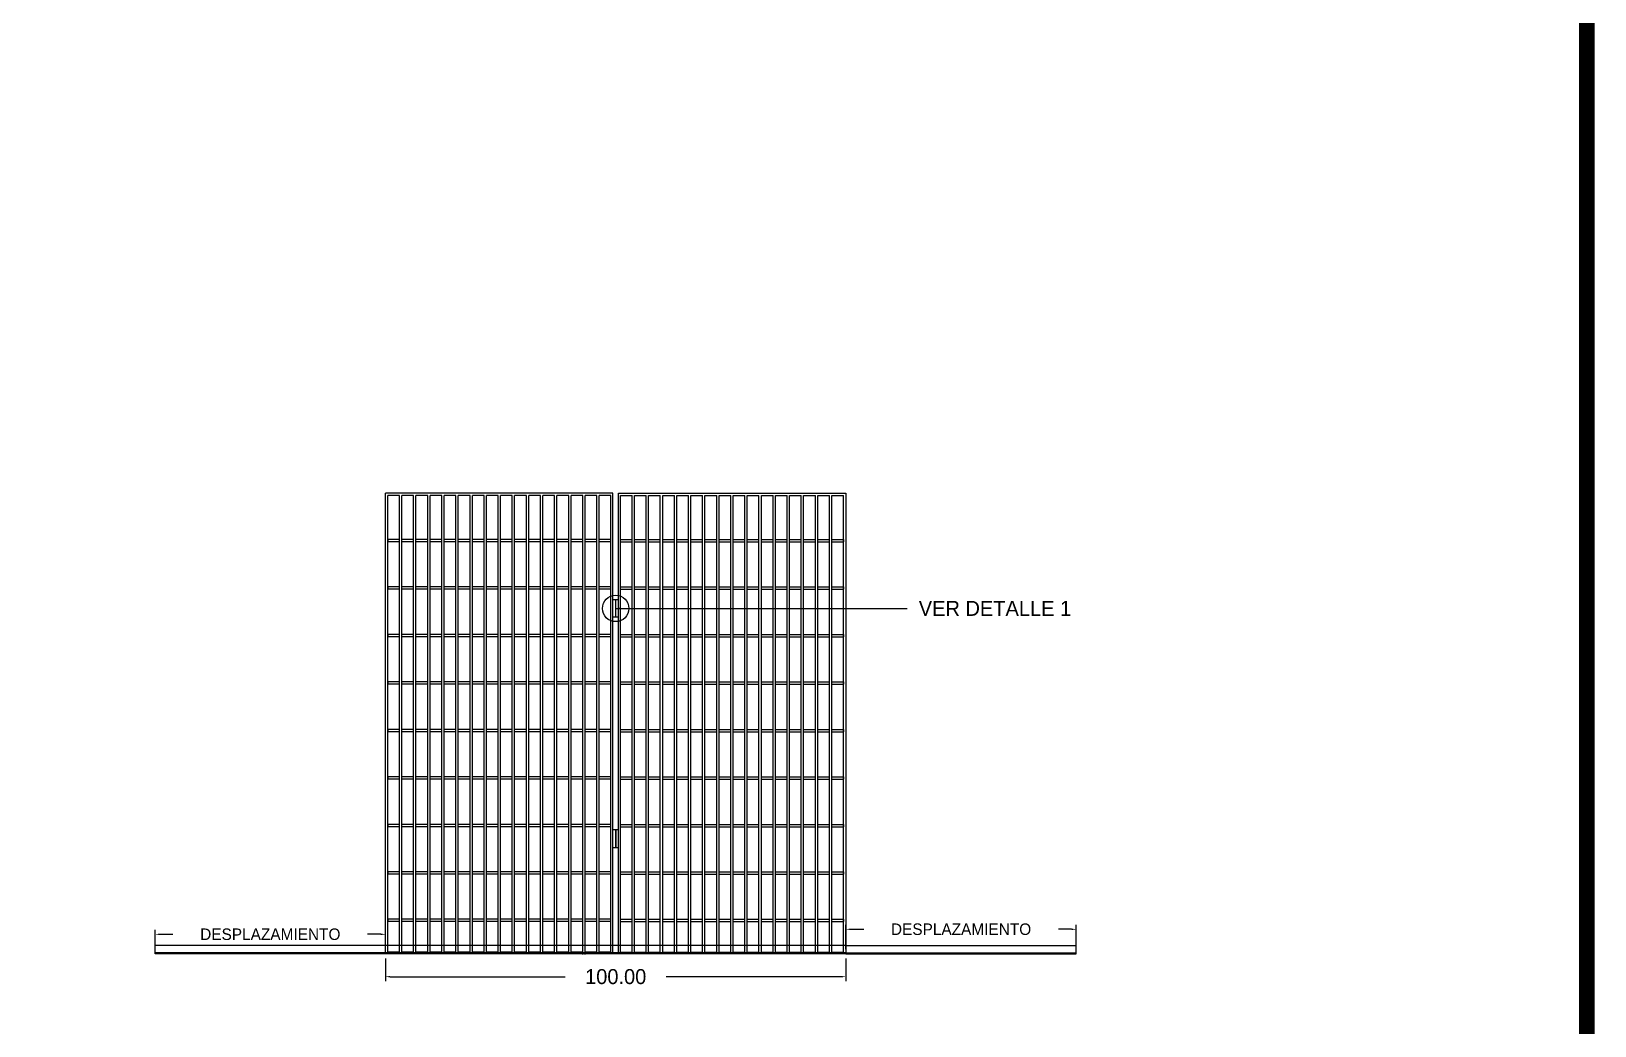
# Model space of a CAD drawing. Header units: centimetres. Extents: x 97 to 420531, y -2964 to 2316.
# Drawn here: x 2044 to 2723, y 915 to 1347 of the extents above; entities that cross this region are included whole.
import ezdxf

# ---------------------------------------------------------------- set-up
doc = ezdxf.new("R2010")
doc.units = ezdxf.units.CM
doc.header["$LTSCALE"] = 10
doc.header["$MEASUREMENT"] = 0
doc.layers.get('0').update_dxf_attribs({"linetype": 'CONTINUOUS'})
doc.layers.get('DEFPOINTS').update_dxf_attribs({"color": 2, "linetype": 'CONTINUOUS'})
for name, color, linetype in [('acero', 7, 'CONTINUOUS'), ('Dimensiones', 7, 'CONTINUOUS'), ('MARCO', 7, 'CONTINUOUS'), ('TEXTOS', 7, 'CONTINUOUS')]:
    doc.layers.add(name, color=color, linetype=linetype)
doc.styles.get("Standard").update_dxf_attribs({"font": ''})
doc.styles.get('Standard').set_extended_font_data('Zurich Ex BT')
doc.dimstyles.get("Standard").update_dxf_attribs({"dimtxt": 6.5, "dimasz": 2, "dimexe": 2, "dimexo": 2, "dimgap": 5, "dimtad": 0, "dimtih": 1, "dimtoh": 1, "dimzin": 0, "dimdsep": 46, "dimtxsty": 'Standard', "dimcen": 0.09, "dimclrt": 256, "dimadec": 0, "dimazin": 0, "dimtfac": 1, "dimtofl": 0, "dimtmove": 0, "dimatfit": 3, "dimfxl": 0, "dimtolj": 1, "dimtzin": 0, "dimarcsym": 0})

# ---------------------------------------------------------------- blocks, each defined once
blk = doc.blocks.new('*D51')
at = {"layer": 'DEFPOINTS', "color": 0}
for p in [(2097.62, 955.01), (2097.62, 946.53), (2197.62, 946.53)]:
    blk.add_point(p, dxfattribs=at)
at = {"layer": 'Dimensiones', "color": 0, "lineweight": -2}
for p, q in [((2097.62, 948.53), (2097.62, 957.01)), ((2099.62, 955.01), (2105.35, 955.01)), ((2195.62, 955.01), (2189.88, 955.01)), ((2197.62, 948.53), (2197.62, 957.01))]:
    blk.add_line(p, q, dxfattribs=at)
at = {"layer": 'Dimensiones', "color": 0}
for points in [[(2099.62, 955.35), (2099.62, 954.68), (2097.62, 955.01)], [(2195.62, 955.35), (2195.62, 954.68), (2197.62, 955.01)]]:
    blk.add_solid(points, dxfattribs=at)
at = {"layer": 'Dimensiones', "insert": (2147.62, 955.01), "char_height": 5, "attachment_point": 5}
blk.add_mtext('\\A1;DESPLAZAMIENTO', dxfattribs=at)
blk = doc.blocks.new('*D52')
at = {"layer": 'DEFPOINTS', "color": 0}
for p in [(2397.62, 957.19), (2397.62, 946.53), (2497.62, 946.53)]:
    blk.add_point(p, dxfattribs=at)
at = {"layer": 'Dimensiones', "color": 0, "lineweight": -2}
for p, q in [((2397.62, 948.53), (2397.62, 959.19)), ((2497.62, 948.53), (2497.62, 959.19)), ((2399.62, 957.19), (2405.35, 957.19)), ((2495.62, 957.19), (2489.88, 957.19))]:
    blk.add_line(p, q, dxfattribs=at)
at = {"layer": 'Dimensiones', "color": 0}
for points in [[(2399.62, 957.53), (2399.62, 956.86), (2397.62, 957.19)], [(2495.62, 957.53), (2495.62, 956.86), (2497.62, 957.19)]]:
    blk.add_solid(points, dxfattribs=at)
at = {"layer": 'Dimensiones', "insert": (2447.62, 957.19), "char_height": 5, "attachment_point": 5}
blk.add_mtext('\\A1;DESPLAZAMIENTO', dxfattribs=at)
blk = doc.blocks.new('*D53')
at = {"layer": 'DEFPOINTS', "color": 0}
for p in [(2197.62, 946.53), (2397.62, 946.53), (2397.62, 936.61)]:
    blk.add_point(p, dxfattribs=at)
at = {"layer": 'Dimensiones', "color": 0, "lineweight": -2}
for p, q in [((2197.62, 944.53), (2197.62, 934.61)), ((2397.62, 944.53), (2397.62, 934.61)), ((2199.62, 936.61), (2275.66, 936.61)), ((2395.62, 936.61), (2319.58, 936.61))]:
    blk.add_line(p, q, dxfattribs=at)
at = {"layer": 'Dimensiones', "color": 0}
for points in [[(2199.62, 936.94), (2199.62, 936.27), (2197.62, 936.61)], [(2395.62, 936.94), (2395.62, 936.27), (2397.62, 936.61)]]:
    blk.add_solid(points, dxfattribs=at)
at = {"layer": 'Dimensiones', "insert": (2297.62, 936.61), "char_height": 6.5, "attachment_point": 5}
blk.add_mtext('\\A1;100.00', dxfattribs=at)
blk = doc.blocks.new('Marco y Logo')
at = {"layer": 'MARCO', "linetype": 'Continuous', "const_width": 6.79}
blk.add_lwpolyline([(2719.43, 100), (2719.43, 1794.92), (100, 1794.92), (100, 100)], close=True, dxfattribs=at)
blk = doc.blocks.new('Marco y LogoS')
at = {"layer": 'MARCO', "linetype": 'Continuous', "const_width": 6.79}
blk.add_lwpolyline([(2719.43, 100), (2719.43, 1794.92), (100, 1794.92), (100, 100)], close=True, dxfattribs=at)
at = {"layer": 'Dimensiones'}
blk.add_blockref('Marco y Logo', (0, 0), dxfattribs=at)

msp = doc.modelspace()

# ---------------------------------------------------------------- linework, layer by layer
for p, q in [((2296.356, 1146.528), (2197.616, 1146.528)), ((2197.616, 946.528), (2197.616, 1146.528)), ((2203.738, 1145.508), (2198.636, 1145.508)), ((2203.738, 1145.508), (2198.636, 1145.508)), ((2198.636, 946.528), (2198.636, 1145.508)), ((2203.738, 946.528), (2203.738, 1145.508)), ((2209.86, 1145.508), (2204.758, 1145.508)), ((2209.86, 1145.508), (2204.758, 1145.508)), ((2204.758, 946.528), (2204.758, 1145.508)), ((2209.86, 946.528), (2209.86, 1145.508)), ((2215.983, 1145.508), (2210.881, 1145.508)), ((2215.983, 1145.508), (2210.881, 1145.508)), ((2210.881, 946.528), (2210.881, 1145.508)), ((2215.983, 946.528), (2215.983, 1145.508)), ((2222.105, 1145.508), (2217.003, 1145.508)), ((2222.105, 1145.508), (2217.003, 1145.508)), ((2217.003, 946.528), (2217.003, 1145.508)), ((2222.105, 946.528), (2222.105, 1145.508)), ((2228.228, 1145.508), (2223.126, 1145.508)), ((2228.228, 1145.508), (2223.126, 1145.508)), ((2223.126, 946.528), (2223.126, 1145.508)), ((2228.228, 946.528), (2228.228, 1145.508)), ((2234.35, 1145.508), (2229.248, 1145.508)), ((2234.35, 1145.508), (2229.248, 1145.508)), ((2229.248, 946.528), (2229.248, 1145.508)), ((2234.35, 946.528), (2234.35, 1145.508)), ((2240.473, 1145.508), (2235.371, 1145.508)), ((2240.473, 1145.508), (2235.371, 1145.508)), ((2235.371, 946.528), (2235.371, 1145.508)), ((2240.473, 946.528), (2240.473, 1145.508)), ((2246.595, 1145.508), (2241.493, 1145.508)), ((2246.595, 1145.508), (2241.493, 1145.508)), ((2241.493, 946.528), (2241.493, 1145.508)), ((2246.595, 946.528), (2246.595, 1145.508)), ((2252.718, 1145.508), (2247.616, 1145.508)), ((2252.718, 1145.508), (2247.616, 1145.508)), ((2247.616, 946.528), (2247.616, 1145.508)), ((2252.718, 946.528), (2252.718, 1145.508)), ((2258.84, 1145.508), (2253.738, 1145.508)), ((2258.84, 1145.508), (2253.738, 1145.508)), ((2253.738, 946.528), (2253.738, 1145.508)), ((2258.84, 946.528), (2258.84, 1145.508)), ((2264.963, 1145.508), (2259.86, 1145.508)), ((2264.963, 1145.508), (2259.86, 1145.508)), ((2259.86, 946.528), (2259.86, 1145.508)), ((2264.963, 946.528), (2264.963, 1145.508)), ((2271.085, 1145.508), (2265.983, 1145.508)), ((2271.085, 1145.508), (2265.983, 1145.508)), ((2265.983, 1082.329), (2265.983, 1145.508)), ((2271.085, 1082.329), (2271.085, 1145.508)), ((2277.207, 1145.508), (2272.105, 1145.508)), ((2277.207, 1145.508), (2272.105, 1145.508)), ((2272.105, 1082.329), (2272.105, 1145.508)), ((2277.207, 1082.329), (2277.207, 1145.508)), ((2283.33, 1145.508), (2278.228, 1145.508)), ((2283.33, 1145.508), (2278.228, 1145.508)), ((2278.228, 1082.329), (2278.228, 1145.508)), ((2283.33, 1082.329), (2283.33, 1145.508)), ((2284.268, 1145.508), (2284.268, 1004.605)), ((2289.452, 1145.508), (2284.35, 1145.508)), ((2289.452, 1145.508), (2284.35, 1145.508)), ((2284.35, 1082.329), (2284.35, 1145.508)), ((2289.452, 946.528), (2289.452, 1145.508)), ((2295.575, 1145.508), (2290.473, 1145.508)), ((2295.575, 1145.508), (2290.473, 1145.508)), ((2290.473, 946.528), (2290.473, 1145.508)), ((2295.575, 946.528), (2295.575, 1145.508)), ((2298.876, 1146.528), (2397.616, 1146.528)), ((2299.656, 946.528), (2299.656, 1145.508)), ((2299.656, 1145.508), (2304.758, 1145.508)), ((2299.656, 1145.508), (2304.758, 1145.508)), ((2304.758, 946.528), (2304.758, 1145.508)), ((2305.779, 946.528), (2305.779, 1145.508)), ((2305.779, 1145.508), (2310.881, 1145.508)), ((2305.779, 1145.508), (2310.881, 1145.508)), ((2310.881, 1004.605), (2310.881, 1145.508)), ((2311.901, 1082.329), (2311.901, 1145.508)), ((2311.901, 1145.508), (2317.003, 1145.508)), ((2311.901, 1145.508), (2317.003, 1145.508)), ((2317.003, 1082.329), (2317.003, 1145.508)), ((2318.024, 1082.329), (2318.024, 1145.508)), ((2318.024, 1145.508), (2323.126, 1145.508)), ((2318.024, 1145.508), (2323.126, 1145.508)), ((2323.126, 1082.329), (2323.126, 1145.508)), ((2324.146, 1082.329), (2324.146, 1145.508)), ((2324.146, 1145.508), (2329.248, 1145.508)), ((2324.146, 1145.508), (2329.248, 1145.508)), ((2329.248, 1082.329), (2329.248, 1145.508)), ((2330.269, 946.528), (2330.269, 1145.508)), ((2330.269, 1145.508), (2335.371, 1145.508)), ((2330.269, 1145.508), (2335.371, 1145.508)), ((2335.371, 946.528), (2335.371, 1145.508)), ((2336.391, 946.528), (2336.391, 1145.508)), ((2336.391, 1145.508), (2341.493, 1145.508)), ((2336.391, 1145.508), (2341.493, 1145.508)), ((2341.493, 946.528), (2341.493, 1145.508)), ((2342.514, 946.528), (2342.514, 1145.508)), ((2342.514, 1145.508), (2347.616, 1145.508)), ((2342.514, 1145.508), (2347.616, 1145.508)), ((2347.616, 946.528), (2347.616, 1145.508)), ((2348.636, 946.528), (2348.636, 1145.508)), ((2348.636, 1145.508), (2353.738, 1145.508)), ((2348.636, 1145.508), (2353.738, 1145.508)), ((2353.738, 946.528), (2353.738, 1145.508)), ((2354.758, 946.528), (2354.758, 1145.508)), ((2354.758, 1145.508), (2359.86, 1145.508)), ((2354.758, 1145.508), (2359.86, 1145.508)), ((2359.86, 946.528), (2359.86, 1145.508)), ((2360.881, 946.528), (2360.881, 1145.508)), ((2360.881, 1145.508), (2365.983, 1145.508)), ((2360.881, 1145.508), (2365.983, 1145.508)), ((2365.983, 946.528), (2365.983, 1145.508)), ((2367.003, 946.528), (2367.003, 1145.508)), ((2367.003, 1145.508), (2372.105, 1145.508)), ((2367.003, 1145.508), (2372.105, 1145.508)), ((2372.105, 946.528), (2372.105, 1145.508)), ((2373.126, 946.528), (2373.126, 1145.508)), ((2373.126, 1145.508), (2378.228, 1145.508)), ((2373.126, 1145.508), (2378.228, 1145.508)), ((2378.228, 946.528), (2378.228, 1145.508)), ((2379.248, 946.528), (2379.248, 1145.508)), ((2379.248, 1145.508), (2384.35, 1145.508)), ((2379.248, 1145.508), (2384.35, 1145.508)), ((2384.35, 946.528), (2384.35, 1145.508)), ((2385.371, 946.528), (2385.371, 1145.508)), ((2385.371, 1145.508), (2390.473, 1145.508)), ((2385.371, 1145.508), (2390.473, 1145.508)), ((2390.473, 946.528), (2390.473, 1145.508)), ((2391.493, 946.528), (2391.493, 1145.508)), ((2391.493, 1145.508), (2396.595, 1145.508)), ((2391.493, 1145.508), (2396.595, 1145.508)), ((2396.595, 946.528), (2396.595, 1145.508)), ((2198.636, 1126.426), (2198.636, 1125.406)), ((2203.738, 1126.426), (2198.636, 1126.426)), ((2203.738, 1125.406), (2198.636, 1125.406)), ((2209.86, 1126.426), (2204.758, 1126.426)), ((2209.86, 1125.406), (2204.758, 1125.406)), ((2215.983, 1126.426), (2210.881, 1126.426)), ((2215.983, 1125.406), (2210.881, 1125.406)), ((2222.105, 1126.426), (2217.003, 1126.426)), ((2222.105, 1125.406), (2217.003, 1125.406)), ((2228.228, 1126.426), (2223.126, 1126.426)), ((2228.228, 1125.406), (2223.126, 1125.406)), ((2234.35, 1126.426), (2229.248, 1126.426)), ((2234.35, 1125.406), (2229.248, 1125.406)), ((2240.473, 1126.426), (2235.371, 1126.426)), ((2240.473, 1125.406), (2235.371, 1125.406)), ((2246.595, 1126.426), (2241.493, 1126.426)), ((2246.595, 1125.406), (2241.493, 1125.406)), ((2252.718, 1126.426), (2247.616, 1126.426)), ((2252.718, 1125.406), (2247.616, 1125.406)), ((2258.84, 1126.426), (2253.738, 1126.426)), ((2258.84, 1125.406), (2253.738, 1125.406)), ((2264.963, 1126.426), (2259.86, 1126.426)), ((2264.963, 1125.406), (2259.86, 1125.406)), ((2271.085, 1126.426), (2265.983, 1126.426)), ((2271.085, 1125.406), (2265.983, 1125.406)), ((2277.207, 1126.426), (2272.105, 1126.426)), ((2277.207, 1125.406), (2272.105, 1125.406)), ((2283.33, 1126.426), (2278.228, 1126.426)), ((2283.33, 1125.406), (2278.228, 1125.406)), ((2289.452, 1126.426), (2284.35, 1126.426)), ((2289.452, 1125.406), (2284.35, 1125.406)), ((2295.575, 1126.426), (2290.473, 1126.426)), ((2295.575, 1125.406), (2290.473, 1125.406)), ((2299.656, 1126.426), (2304.758, 1126.426)), ((2299.656, 1125.406), (2304.758, 1125.406)), ((2305.779, 1126.426), (2310.881, 1126.426)), ((2305.779, 1125.406), (2310.881, 1125.406)), ((2311.901, 1126.426), (2317.003, 1126.426)), ((2311.901, 1125.406), (2317.003, 1125.406)), ((2318.024, 1126.426), (2323.126, 1126.426)), ((2318.024, 1125.406), (2323.126, 1125.406)), ((2324.146, 1126.426), (2329.248, 1126.426)), ((2324.146, 1125.406), (2329.248, 1125.406)), ((2330.269, 1126.426), (2335.371, 1126.426)), ((2330.269, 1125.406), (2335.371, 1125.406)), ((2336.391, 1126.426), (2341.493, 1126.426)), ((2336.391, 1125.406), (2341.493, 1125.406)), ((2342.514, 1126.426), (2347.616, 1126.426)), ((2342.514, 1125.406), (2347.616, 1125.406)), ((2348.636, 1126.426), (2353.738, 1126.426)), ((2348.636, 1125.406), (2353.738, 1125.406)), ((2354.758, 1126.426), (2359.86, 1126.426)), ((2354.758, 1125.406), (2359.86, 1125.406)), ((2360.881, 1126.426), (2365.983, 1126.426)), ((2360.881, 1125.406), (2365.983, 1125.406)), ((2367.003, 1126.426), (2372.105, 1126.426)), ((2367.003, 1125.406), (2372.105, 1125.406)), ((2373.126, 1126.426), (2378.228, 1126.426)), ((2373.126, 1125.406), (2378.228, 1125.406)), ((2379.248, 1126.426), (2384.35, 1126.426)), ((2379.248, 1125.406), (2384.35, 1125.406)), ((2385.371, 1126.426), (2390.473, 1126.426)), ((2385.371, 1125.406), (2390.473, 1125.406)), ((2391.493, 1126.426), (2396.595, 1126.426)), ((2391.493, 1125.406), (2396.595, 1125.406)), ((2396.595, 1126.426), (2396.595, 1125.406)), ((2203.738, 1105.814), (2198.636, 1105.814)), ((2198.636, 1105.814), (2198.636, 1104.793)), ((2203.738, 1104.793), (2198.636, 1104.793)), ((2209.86, 1105.814), (2204.758, 1105.814)), ((2209.86, 1104.793), (2204.758, 1104.793)), ((2215.983, 1105.814), (2210.881, 1105.814)), ((2215.983, 1104.793), (2210.881, 1104.793)), ((2222.105, 1105.814), (2217.003, 1105.814)), ((2222.105, 1104.793), (2217.003, 1104.793)), ((2228.228, 1105.814), (2223.126, 1105.814)), ((2228.228, 1104.793), (2223.126, 1104.793)), ((2234.35, 1105.814), (2229.248, 1105.814)), ((2234.35, 1104.793), (2229.248, 1104.793)), ((2240.473, 1105.814), (2235.371, 1105.814)), ((2240.473, 1104.793), (2235.371, 1104.793)), ((2246.595, 1105.814), (2241.493, 1105.814)), ((2246.595, 1104.793), (2241.493, 1104.793)), ((2252.718, 1105.814), (2247.616, 1105.814)), ((2252.718, 1104.793), (2247.616, 1104.793)), ((2258.84, 1105.814), (2253.738, 1105.814)), ((2258.84, 1104.793), (2253.738, 1104.793)), ((2264.963, 1105.814), (2259.86, 1105.814)), ((2264.963, 1104.793), (2259.86, 1104.793)), ((2271.085, 1105.814), (2265.983, 1105.814)), ((2271.085, 1104.793), (2265.983, 1104.793)), ((2277.207, 1105.814), (2272.105, 1105.814)), ((2277.207, 1104.793), (2272.105, 1104.793)), ((2283.33, 1105.814), (2278.228, 1105.814)), ((2283.33, 1104.793), (2278.228, 1104.793)), ((2289.452, 1105.814), (2284.35, 1105.814)), ((2289.452, 1104.793), (2284.35, 1104.793)), ((2295.575, 1105.814), (2290.473, 1105.814)), ((2295.575, 1104.793), (2290.473, 1104.793)), ((2299.656, 1105.814), (2304.758, 1105.814)), ((2299.656, 1104.793), (2304.758, 1104.793)), ((2305.779, 1105.814), (2310.881, 1105.814)), ((2305.779, 1104.793), (2310.881, 1104.793)), ((2311.901, 1105.814), (2317.003, 1105.814)), ((2311.901, 1104.793), (2317.003, 1104.793)), ((2318.024, 1105.814), (2323.126, 1105.814)), ((2318.024, 1104.793), (2323.126, 1104.793)), ((2324.146, 1105.814), (2329.248, 1105.814)), ((2324.146, 1104.793), (2329.248, 1104.793)), ((2330.269, 1105.814), (2335.371, 1105.814)), ((2330.269, 1104.793), (2335.371, 1104.793)), ((2336.391, 1105.814), (2341.493, 1105.814)), ((2336.391, 1104.793), (2341.493, 1104.793)), ((2342.514, 1105.814), (2347.616, 1105.814)), ((2342.514, 1104.793), (2347.616, 1104.793)), ((2348.636, 1105.814), (2353.738, 1105.814)), ((2348.636, 1104.793), (2353.738, 1104.793)), ((2354.758, 1105.814), (2359.86, 1105.814)), ((2354.758, 1104.793), (2359.86, 1104.793)), ((2360.881, 1105.814), (2365.983, 1105.814)), ((2360.881, 1104.793), (2365.983, 1104.793)), ((2367.003, 1105.814), (2372.105, 1105.814)), ((2367.003, 1104.793), (2372.105, 1104.793)), ((2373.126, 1105.814), (2378.228, 1105.814)), ((2373.126, 1104.793), (2378.228, 1104.793)), ((2379.248, 1105.814), (2384.35, 1105.814)), ((2379.248, 1104.793), (2384.35, 1104.793)), ((2385.371, 1105.814), (2390.473, 1105.814)), ((2385.371, 1104.793), (2390.473, 1104.793)), ((2391.493, 1105.814), (2396.595, 1105.814)), ((2391.493, 1104.793), (2396.595, 1104.793)), ((2396.595, 1105.814), (2396.595, 1104.793)), ((2198.636, 1085.202), (2198.636, 1084.181)), ((2203.738, 1085.202), (2198.636, 1085.202)), ((2203.738, 1084.181), (2198.636, 1084.181)), ((2209.86, 1085.202), (2204.758, 1085.202)), ((2209.86, 1084.181), (2204.758, 1084.181)), ((2215.983, 1085.202), (2210.881, 1085.202)), ((2215.983, 1084.181), (2210.881, 1084.181)), ((2222.105, 1085.202), (2217.003, 1085.202)), ((2222.105, 1084.181), (2217.003, 1084.181)), ((2228.228, 1085.202), (2223.126, 1085.202)), ((2228.228, 1084.181), (2223.126, 1084.181)), ((2234.35, 1085.202), (2229.248, 1085.202)), ((2234.35, 1084.181), (2229.248, 1084.181)), ((2240.473, 1085.202), (2235.371, 1085.202)), ((2240.473, 1084.181), (2235.371, 1084.181)), ((2246.595, 1085.202), (2241.493, 1085.202)), ((2246.595, 1084.181), (2241.493, 1084.181)), ((2252.718, 1085.202), (2247.616, 1085.202)), ((2252.718, 1084.181), (2247.616, 1084.181)), ((2258.84, 1085.202), (2253.738, 1085.202)), ((2258.84, 1084.181), (2253.738, 1084.181)), ((2264.963, 1085.202), (2259.86, 1085.202)), ((2264.963, 1084.181), (2259.86, 1084.181)), ((2271.085, 1085.202), (2265.983, 1085.202)), ((2271.085, 1084.181), (2265.983, 1084.181)), ((2265.983, 946.528), (2265.983, 1082.329)), ((2271.085, 946.528), (2271.085, 1082.329)), ((2277.207, 1085.202), (2272.105, 1085.202)), ((2277.207, 1084.181), (2272.105, 1084.181)), ((2272.105, 946.528), (2272.105, 1082.329)), ((2277.207, 946.528), (2277.207, 1082.329)), ((2283.33, 1085.202), (2278.228, 1085.202)), ((2283.33, 1084.181), (2278.228, 1084.181)), ((2278.228, 946.528), (2278.228, 1082.329)), ((2283.33, 946.528), (2283.33, 1082.329)), ((2289.452, 1085.202), (2284.35, 1085.202)), ((2289.452, 1084.181), (2284.35, 1084.181)), ((2295.575, 1085.202), (2290.473, 1085.202)), ((2295.575, 1084.181), (2290.473, 1084.181)), ((2299.656, 1085.202), (2304.758, 1085.202)), ((2299.656, 1084.181), (2304.758, 1084.181)), ((2305.779, 1085.202), (2310.881, 1085.202)), ((2305.779, 1084.181), (2310.881, 1084.181)), ((2311.901, 1085.202), (2317.003, 1085.202)), ((2311.901, 1084.181), (2317.003, 1084.181)), ((2311.901, 946.528), (2311.901, 1082.329)), ((2317.003, 946.528), (2317.003, 1082.329)), ((2318.024, 1085.202), (2323.126, 1085.202)), ((2318.024, 1084.181), (2323.126, 1084.181)), ((2318.024, 946.528), (2318.024, 1082.329)), ((2323.126, 946.528), (2323.126, 1082.329)), ((2324.146, 1085.202), (2329.248, 1085.202)), ((2324.146, 1084.181), (2329.248, 1084.181)), ((2324.146, 946.528), (2324.146, 1082.329)), ((2329.248, 946.528), (2329.248, 1082.329)), ((2330.269, 1085.202), (2335.371, 1085.202)), ((2330.269, 1084.181), (2335.371, 1084.181)), ((2336.391, 1085.202), (2341.493, 1085.202)), ((2336.391, 1084.181), (2341.493, 1084.181)), ((2342.514, 1085.202), (2347.616, 1085.202)), ((2342.514, 1084.181), (2347.616, 1084.181)), ((2348.636, 1085.202), (2353.738, 1085.202)), ((2348.636, 1084.181), (2353.738, 1084.181)), ((2354.758, 1085.202), (2359.86, 1085.202)), ((2354.758, 1084.181), (2359.86, 1084.181)), ((2360.881, 1085.202), (2365.983, 1085.202)), ((2360.881, 1084.181), (2365.983, 1084.181)), ((2367.003, 1085.202), (2372.105, 1085.202)), ((2367.003, 1084.181), (2372.105, 1084.181)), ((2373.126, 1085.202), (2378.228, 1085.202)), ((2373.126, 1084.181), (2378.228, 1084.181)), ((2379.248, 1085.202), (2384.35, 1085.202)), ((2379.248, 1084.181), (2384.35, 1084.181)), ((2385.371, 1085.202), (2390.473, 1085.202)), ((2385.371, 1084.181), (2390.473, 1084.181)), ((2391.493, 1085.202), (2396.595, 1085.202)), ((2391.493, 1084.181), (2396.595, 1084.181)), ((2396.595, 1085.202), (2396.595, 1084.181)), ((2198.636, 1064.589), (2198.636, 1063.569)), ((2203.738, 1064.589), (2198.636, 1064.589)), ((2203.738, 1063.569), (2198.636, 1063.569)), ((2209.86, 1064.589), (2204.758, 1064.589)), ((2209.86, 1063.569), (2204.758, 1063.569)), ((2215.983, 1064.589), (2210.881, 1064.589)), ((2215.983, 1063.569), (2210.881, 1063.569)), ((2222.105, 1064.589), (2217.003, 1064.589)), ((2222.105, 1063.569), (2217.003, 1063.569)), ((2228.228, 1064.589), (2223.126, 1064.589)), ((2228.228, 1063.569), (2223.126, 1063.569)), ((2234.35, 1064.589), (2229.248, 1064.589)), ((2234.35, 1063.569), (2229.248, 1063.569)), ((2240.473, 1064.589), (2235.371, 1064.589)), ((2240.473, 1063.569), (2235.371, 1063.569)), ((2246.595, 1064.589), (2241.493, 1064.589)), ((2246.595, 1063.569), (2241.493, 1063.569)), ((2252.718, 1064.589), (2247.616, 1064.589)), ((2252.718, 1063.569), (2247.616, 1063.569)), ((2258.84, 1064.589), (2253.738, 1064.589)), ((2258.84, 1063.569), (2253.738, 1063.569)), ((2264.963, 1064.589), (2259.86, 1064.589)), ((2264.963, 1063.569), (2259.86, 1063.569)), ((2271.085, 1064.589), (2265.983, 1064.589)), ((2271.085, 1063.569), (2265.983, 1063.569)), ((2277.207, 1064.589), (2272.105, 1064.589)), ((2277.207, 1063.569), (2272.105, 1063.569)), ((2283.33, 1064.589), (2278.228, 1064.589)), ((2283.33, 1063.569), (2278.228, 1063.569)), ((2284.35, 1064.589), (2284.268, 1064.589)), ((2284.35, 1063.569), (2284.268, 1063.569)), ((2289.452, 1064.589), (2284.35, 1064.589)), ((2289.452, 1063.569), (2284.35, 1063.569)), ((2295.575, 1064.589), (2290.473, 1064.589)), ((2295.575, 1063.569), (2290.473, 1063.569)), ((2299.656, 1064.589), (2304.758, 1064.589)), ((2299.656, 1063.569), (2304.758, 1063.569)), ((2305.779, 1064.589), (2310.881, 1064.589)), ((2305.779, 1063.569), (2310.881, 1063.569)), ((2311.901, 1064.589), (2317.003, 1064.589)), ((2311.901, 1063.569), (2317.003, 1063.569)), ((2318.024, 1064.589), (2323.126, 1064.589)), ((2318.024, 1063.569), (2323.126, 1063.569)), ((2324.146, 1064.589), (2329.248, 1064.589)), ((2324.146, 1063.569), (2329.248, 1063.569)), ((2330.269, 1064.589), (2335.371, 1064.589)), ((2330.269, 1063.569), (2335.371, 1063.569)), ((2336.391, 1064.589), (2341.493, 1064.589)), ((2336.391, 1063.569), (2341.493, 1063.569)), ((2342.514, 1064.589), (2347.616, 1064.589)), ((2342.514, 1063.569), (2347.616, 1063.569)), ((2348.636, 1064.589), (2353.738, 1064.589)), ((2348.636, 1063.569), (2353.738, 1063.569)), ((2354.758, 1064.589), (2359.86, 1064.589)), ((2354.758, 1063.569), (2359.86, 1063.569)), ((2360.881, 1064.589), (2365.983, 1064.589)), ((2360.881, 1063.569), (2365.983, 1063.569)), ((2367.003, 1064.589), (2372.105, 1064.589)), ((2367.003, 1063.569), (2372.105, 1063.569)), ((2373.126, 1064.589), (2378.228, 1064.589)), ((2373.126, 1063.569), (2378.228, 1063.569)), ((2379.248, 1064.589), (2384.35, 1064.589)), ((2379.248, 1063.569), (2384.35, 1063.569)), ((2385.371, 1064.589), (2390.473, 1064.589)), ((2385.371, 1063.569), (2390.473, 1063.569)), ((2391.493, 1064.589), (2396.595, 1064.589)), ((2391.493, 1063.569), (2396.595, 1063.569)), ((2396.595, 1064.589), (2396.595, 1063.569)), ((2198.636, 1043.977), (2198.636, 1042.957)), ((2203.738, 1043.977), (2198.636, 1043.977)), ((2203.738, 1042.957), (2198.636, 1042.957)), ((2209.86, 1043.977), (2204.758, 1043.977)), ((2209.86, 1042.957), (2204.758, 1042.957)), ((2215.983, 1043.977), (2210.881, 1043.977)), ((2215.983, 1042.957), (2210.881, 1042.957)), ((2222.105, 1043.977), (2217.003, 1043.977)), ((2222.105, 1042.957), (2217.003, 1042.957)), ((2228.228, 1043.977), (2223.126, 1043.977)), ((2228.228, 1042.957), (2223.126, 1042.957)), ((2234.35, 1043.977), (2229.248, 1043.977)), ((2234.35, 1042.957), (2229.248, 1042.957)), ((2240.473, 1043.977), (2235.371, 1043.977)), ((2240.473, 1042.957), (2235.371, 1042.957)), ((2246.595, 1043.977), (2241.493, 1043.977)), ((2246.595, 1042.957), (2241.493, 1042.957)), ((2252.718, 1043.977), (2247.616, 1043.977)), ((2252.718, 1042.957), (2247.616, 1042.957)), ((2258.84, 1043.977), (2253.738, 1043.977)), ((2258.84, 1042.957), (2253.738, 1042.957)), ((2264.963, 1043.977), (2259.86, 1043.977)), ((2264.963, 1042.957), (2259.86, 1042.957)), ((2271.085, 1043.977), (2265.983, 1043.977)), ((2271.085, 1042.957), (2265.983, 1042.957)), ((2277.207, 1043.977), (2272.105, 1043.977)), ((2277.207, 1042.957), (2272.105, 1042.957)), ((2283.33, 1043.977), (2278.228, 1043.977)), ((2283.33, 1042.957), (2278.228, 1042.957)), ((2284.35, 1043.977), (2284.268, 1043.977)), ((2284.35, 1042.957), (2284.268, 1042.957)), ((2289.452, 1043.977), (2284.35, 1043.977)), ((2289.452, 1042.957), (2284.35, 1042.957)), ((2295.575, 1043.977), (2290.473, 1043.977)), ((2295.575, 1042.957), (2290.473, 1042.957)), ((2299.656, 1043.977), (2304.758, 1043.977)), ((2299.656, 1042.957), (2304.758, 1042.957)), ((2305.779, 1043.977), (2310.881, 1043.977)), ((2305.779, 1042.957), (2310.881, 1042.957)), ((2311.901, 1043.977), (2317.003, 1043.977)), ((2311.901, 1042.957), (2317.003, 1042.957)), ((2318.024, 1043.977), (2323.126, 1043.977)), ((2318.024, 1042.957), (2323.126, 1042.957)), ((2324.146, 1043.977), (2329.248, 1043.977)), ((2324.146, 1042.957), (2329.248, 1042.957)), ((2330.269, 1043.977), (2335.371, 1043.977)), ((2330.269, 1042.957), (2335.371, 1042.957)), ((2336.391, 1043.977), (2341.493, 1043.977)), ((2336.391, 1042.957), (2341.493, 1042.957)), ((2342.514, 1043.977), (2347.616, 1043.977)), ((2342.514, 1042.957), (2347.616, 1042.957)), ((2348.636, 1043.977), (2353.738, 1043.977)), ((2348.636, 1042.957), (2353.738, 1042.957)), ((2354.758, 1043.977), (2359.86, 1043.977)), ((2354.758, 1042.957), (2359.86, 1042.957)), ((2360.881, 1043.977), (2365.983, 1043.977)), ((2360.881, 1042.957), (2365.983, 1042.957)), ((2367.003, 1043.977), (2372.105, 1043.977)), ((2367.003, 1042.957), (2372.105, 1042.957)), ((2373.126, 1043.977), (2378.228, 1043.977)), ((2373.126, 1042.957), (2378.228, 1042.957)), ((2379.248, 1043.977), (2384.35, 1043.977)), ((2379.248, 1042.957), (2384.35, 1042.957)), ((2385.371, 1043.977), (2390.473, 1043.977)), ((2385.371, 1042.957), (2390.473, 1042.957)), ((2391.493, 1043.977), (2396.595, 1043.977)), ((2391.493, 1042.957), (2396.595, 1042.957)), ((2396.595, 1043.977), (2396.595, 1042.957)), ((2198.636, 1023.365), (2198.636, 1022.344)), ((2203.738, 1023.365), (2198.636, 1023.365)), ((2203.738, 1022.344), (2198.636, 1022.344)), ((2209.86, 1023.365), (2204.758, 1023.365)), ((2209.86, 1022.344), (2204.758, 1022.344)), ((2215.983, 1023.365), (2210.881, 1023.365)), ((2215.983, 1022.344), (2210.881, 1022.344)), ((2222.105, 1023.365), (2217.003, 1023.365)), ((2222.105, 1022.344), (2217.003, 1022.344)), ((2228.228, 1023.365), (2223.126, 1023.365)), ((2228.228, 1022.344), (2223.126, 1022.344)), ((2234.35, 1023.365), (2229.248, 1023.365)), ((2234.35, 1022.344), (2229.248, 1022.344)), ((2240.473, 1023.365), (2235.371, 1023.365)), ((2240.473, 1022.344), (2235.371, 1022.344)), ((2246.595, 1023.365), (2241.493, 1023.365)), ((2246.595, 1022.344), (2241.493, 1022.344)), ((2252.718, 1023.365), (2247.616, 1023.365)), ((2252.718, 1022.344), (2247.616, 1022.344)), ((2258.84, 1023.365), (2253.738, 1023.365)), ((2258.84, 1022.344), (2253.738, 1022.344)), ((2264.963, 1023.365), (2259.86, 1023.365)), ((2264.963, 1022.344), (2259.86, 1022.344)), ((2271.085, 1023.365), (2265.983, 1023.365)), ((2271.085, 1022.344), (2265.983, 1022.344)), ((2277.207, 1023.365), (2272.105, 1023.365)), ((2277.207, 1022.344), (2272.105, 1022.344)), ((2283.33, 1023.365), (2278.228, 1023.365)), ((2283.33, 1022.344), (2278.228, 1022.344)), ((2284.35, 1023.365), (2284.268, 1023.365)), ((2284.35, 1022.344), (2284.268, 1022.344)), ((2289.452, 1023.365), (2284.35, 1023.365)), ((2289.452, 1022.344), (2284.35, 1022.344)), ((2295.575, 1023.365), (2290.473, 1023.365)), ((2295.575, 1022.344), (2290.473, 1022.344)), ((2299.656, 1023.365), (2304.758, 1023.365)), ((2299.656, 1022.344), (2304.758, 1022.344)), ((2305.779, 1023.365), (2310.881, 1023.365)), ((2305.779, 1022.344), (2310.881, 1022.344)), ((2311.901, 1023.365), (2317.003, 1023.365)), ((2311.901, 1022.344), (2317.003, 1022.344)), ((2318.024, 1023.365), (2323.126, 1023.365)), ((2318.024, 1022.344), (2323.126, 1022.344)), ((2324.146, 1023.365), (2329.248, 1023.365)), ((2324.146, 1022.344), (2329.248, 1022.344)), ((2330.269, 1023.365), (2335.371, 1023.365)), ((2330.269, 1022.344), (2335.371, 1022.344)), ((2336.391, 1023.365), (2341.493, 1023.365)), ((2336.391, 1022.344), (2341.493, 1022.344)), ((2342.514, 1023.365), (2347.616, 1023.365)), ((2342.514, 1022.344), (2347.616, 1022.344)), ((2348.636, 1023.365), (2353.738, 1023.365)), ((2348.636, 1022.344), (2353.738, 1022.344)), ((2354.758, 1023.365), (2359.86, 1023.365)), ((2354.758, 1022.344), (2359.86, 1022.344)), ((2360.881, 1023.365), (2365.983, 1023.365)), ((2360.881, 1022.344), (2365.983, 1022.344)), ((2367.003, 1023.365), (2372.105, 1023.365)), ((2367.003, 1022.344), (2372.105, 1022.344)), ((2373.126, 1023.365), (2378.228, 1023.365)), ((2373.126, 1022.344), (2378.228, 1022.344)), ((2379.248, 1023.365), (2384.35, 1023.365)), ((2379.248, 1022.344), (2384.35, 1022.344)), ((2385.371, 1023.365), (2390.473, 1023.365)), ((2385.371, 1022.344), (2390.473, 1022.344)), ((2391.493, 1023.365), (2396.595, 1023.365)), ((2391.493, 1022.344), (2396.595, 1022.344)), ((2396.595, 1023.365), (2396.595, 1022.344)), ((2198.636, 1002.753), (2198.636, 1001.732)), ((2203.738, 1002.753), (2198.636, 1002.753)), ((2203.738, 1001.732), (2198.636, 1001.732)), ((2209.86, 1002.753), (2204.758, 1002.753)), ((2209.86, 1001.732), (2204.758, 1001.732)), ((2215.983, 1002.753), (2210.881, 1002.753)), ((2215.983, 1001.732), (2210.881, 1001.732)), ((2222.105, 1002.753), (2217.003, 1002.753)), ((2222.105, 1001.732), (2217.003, 1001.732)), ((2228.228, 1002.753), (2223.126, 1002.753)), ((2228.228, 1001.732), (2223.126, 1001.732)), ((2234.35, 1002.753), (2229.248, 1002.753)), ((2234.35, 1001.732), (2229.248, 1001.732)), ((2240.473, 1002.753), (2235.371, 1002.753)), ((2240.473, 1001.732), (2235.371, 1001.732)), ((2246.595, 1002.753), (2241.493, 1002.753)), ((2246.595, 1001.732), (2241.493, 1001.732)), ((2252.718, 1002.753), (2247.616, 1002.753)), ((2252.718, 1001.732), (2247.616, 1001.732)), ((2258.84, 1002.753), (2253.738, 1002.753)), ((2258.84, 1001.732), (2253.738, 1001.732)), ((2264.963, 1002.753), (2259.86, 1002.753)), ((2264.963, 1001.732), (2259.86, 1001.732)), ((2271.085, 1002.753), (2265.983, 1002.753)), ((2271.085, 1001.732), (2265.983, 1001.732)), ((2277.207, 1002.753), (2272.105, 1002.753)), ((2277.207, 1001.732), (2272.105, 1001.732)), ((2283.33, 1002.753), (2278.228, 1002.753)), ((2283.33, 1001.732), (2278.228, 1001.732)), ((2284.35, 946.528), (2284.35, 1004.605)), ((2289.452, 1002.753), (2284.35, 1002.753)), ((2289.452, 1001.732), (2284.35, 1001.732)), ((2295.575, 1002.753), (2290.473, 1002.753)), ((2295.575, 1001.732), (2290.473, 1001.732)), ((2299.656, 1002.753), (2304.758, 1002.753)), ((2299.656, 1001.732), (2304.758, 1001.732)), ((2305.779, 1002.753), (2310.881, 1002.753)), ((2305.779, 1001.732), (2310.881, 1001.732)), ((2310.881, 946.528), (2310.881, 1004.605)), ((2311.901, 1002.753), (2317.003, 1002.753)), ((2311.901, 1001.732), (2317.003, 1001.732)), ((2318.024, 1002.753), (2323.126, 1002.753)), ((2318.024, 1001.732), (2323.126, 1001.732)), ((2324.146, 1002.753), (2329.248, 1002.753)), ((2324.146, 1001.732), (2329.248, 1001.732)), ((2330.269, 1002.753), (2335.371, 1002.753)), ((2330.269, 1001.732), (2335.371, 1001.732)), ((2336.391, 1002.753), (2341.493, 1002.753)), ((2336.391, 1001.732), (2341.493, 1001.732)), ((2342.514, 1002.753), (2347.616, 1002.753)), ((2342.514, 1001.732), (2347.616, 1001.732)), ((2348.636, 1002.753), (2353.738, 1002.753)), ((2348.636, 1001.732), (2353.738, 1001.732)), ((2354.758, 1002.753), (2359.86, 1002.753)), ((2354.758, 1001.732), (2359.86, 1001.732)), ((2360.881, 1002.753), (2365.983, 1002.753)), ((2360.881, 1001.732), (2365.983, 1001.732)), ((2367.003, 1002.753), (2372.105, 1002.753)), ((2367.003, 1001.732), (2372.105, 1001.732)), ((2373.126, 1002.753), (2378.228, 1002.753)), ((2373.126, 1001.732), (2378.228, 1001.732)), ((2379.248, 1002.753), (2384.35, 1002.753)), ((2379.248, 1001.732), (2384.35, 1001.732)), ((2385.371, 1002.753), (2390.473, 1002.753)), ((2385.371, 1001.732), (2390.473, 1001.732)), ((2391.493, 1002.753), (2396.595, 1002.753)), ((2391.493, 1001.732), (2396.595, 1001.732)), ((2396.595, 1002.753), (2396.595, 1001.732)), ((2198.636, 982.14), (2198.636, 981.12)), ((2203.738, 982.14), (2198.636, 982.14)), ((2203.738, 981.12), (2198.636, 981.12)), ((2209.86, 982.14), (2204.758, 982.14)), ((2209.86, 981.12), (2204.758, 981.12)), ((2215.983, 982.14), (2210.881, 982.14)), ((2215.983, 981.12), (2210.881, 981.12)), ((2222.105, 982.14), (2217.003, 982.14)), ((2222.105, 981.12), (2217.003, 981.12)), ((2228.228, 982.14), (2223.126, 982.14)), ((2228.228, 981.12), (2223.126, 981.12)), ((2234.35, 982.14), (2229.248, 982.14)), ((2234.35, 981.12), (2229.248, 981.12)), ((2240.473, 982.14), (2235.371, 982.14)), ((2240.473, 981.12), (2235.371, 981.12)), ((2246.595, 982.14), (2241.493, 982.14)), ((2246.595, 981.12), (2241.493, 981.12)), ((2252.718, 982.14), (2247.616, 982.14)), ((2252.718, 981.12), (2247.616, 981.12)), ((2258.84, 982.14), (2253.738, 982.14)), ((2258.84, 981.12), (2253.738, 981.12)), ((2264.963, 982.14), (2259.86, 982.14)), ((2264.963, 981.12), (2259.86, 981.12)), ((2271.085, 982.14), (2265.983, 982.14)), ((2271.085, 981.12), (2265.983, 981.12)), ((2277.207, 982.14), (2272.105, 982.14)), ((2277.207, 981.12), (2272.105, 981.12)), ((2283.33, 982.14), (2278.228, 982.14)), ((2283.33, 981.12), (2278.228, 981.12)), ((2289.452, 982.14), (2284.35, 982.14)), ((2289.452, 981.12), (2284.35, 981.12)), ((2295.575, 982.14), (2290.473, 982.14)), ((2295.575, 981.12), (2290.473, 981.12)), ((2299.656, 982.14), (2304.758, 982.14)), ((2299.656, 981.12), (2304.758, 981.12)), ((2305.779, 982.14), (2310.881, 982.14)), ((2305.779, 981.12), (2310.881, 981.12)), ((2311.901, 982.14), (2317.003, 982.14)), ((2311.901, 981.12), (2317.003, 981.12)), ((2318.024, 982.14), (2323.126, 982.14)), ((2318.024, 981.12), (2323.126, 981.12)), ((2324.146, 982.14), (2329.248, 982.14)), ((2324.146, 981.12), (2329.248, 981.12)), ((2330.269, 982.14), (2335.371, 982.14)), ((2330.269, 981.12), (2335.371, 981.12)), ((2336.391, 982.14), (2341.493, 982.14)), ((2336.391, 981.12), (2341.493, 981.12)), ((2342.514, 982.14), (2347.616, 982.14)), ((2342.514, 981.12), (2347.616, 981.12)), ((2348.636, 982.14), (2353.738, 982.14)), ((2348.636, 981.12), (2353.738, 981.12)), ((2354.758, 982.14), (2359.86, 982.14)), ((2354.758, 981.12), (2359.86, 981.12)), ((2360.881, 982.14), (2365.983, 982.14)), ((2360.881, 981.12), (2365.983, 981.12)), ((2367.003, 982.14), (2372.105, 982.14)), ((2367.003, 981.12), (2372.105, 981.12)), ((2373.126, 982.14), (2378.228, 982.14)), ((2373.126, 981.12), (2378.228, 981.12)), ((2379.248, 982.14), (2384.35, 982.14)), ((2379.248, 981.12), (2384.35, 981.12)), ((2385.371, 982.14), (2390.473, 982.14)), ((2385.371, 981.12), (2390.473, 981.12)), ((2391.493, 982.14), (2396.595, 982.14)), ((2391.493, 981.12), (2396.595, 981.12)), ((2396.595, 982.14), (2396.595, 981.12)), ((2198.636, 961.528), (2198.636, 960.508)), ((2203.738, 961.528), (2198.636, 961.528)), ((2203.738, 960.508), (2198.636, 960.508)), ((2209.86, 961.528), (2204.758, 961.528)), ((2209.86, 960.508), (2204.758, 960.508)), ((2215.983, 961.528), (2210.881, 961.528)), ((2215.983, 960.508), (2210.881, 960.508)), ((2222.105, 961.528), (2217.003, 961.528)), ((2222.105, 960.508), (2217.003, 960.508)), ((2228.228, 961.528), (2223.126, 961.528)), ((2228.228, 960.508), (2223.126, 960.508)), ((2234.35, 961.528), (2229.248, 961.528)), ((2234.35, 960.508), (2229.248, 960.508)), ((2240.473, 961.528), (2235.371, 961.528)), ((2240.473, 960.508), (2235.371, 960.508)), ((2246.595, 961.528), (2241.493, 961.528)), ((2246.595, 960.508), (2241.493, 960.508)), ((2252.718, 961.528), (2247.616, 961.528)), ((2252.718, 960.508), (2247.616, 960.508)), ((2258.84, 961.528), (2253.738, 961.528)), ((2258.84, 960.508), (2253.738, 960.508)), ((2264.963, 961.528), (2259.86, 961.528)), ((2264.963, 960.508), (2259.86, 960.508)), ((2271.085, 961.528), (2265.983, 961.528)), ((2271.085, 960.508), (2265.983, 960.508)), ((2277.207, 961.528), (2272.105, 961.528)), ((2277.207, 960.508), (2272.105, 960.508)), ((2283.33, 961.528), (2278.228, 961.528)), ((2283.33, 960.508), (2278.228, 960.508)), ((2289.452, 961.528), (2284.35, 961.528)), ((2289.452, 960.508), (2284.35, 960.508)), ((2295.575, 961.528), (2290.473, 961.528)), ((2295.575, 960.508), (2290.473, 960.508)), ((2299.656, 961.528), (2304.758, 961.528)), ((2299.656, 960.508), (2304.758, 960.508)), ((2305.779, 961.528), (2310.881, 961.528)), ((2305.779, 960.508), (2310.881, 960.508)), ((2311.901, 961.528), (2317.003, 961.528)), ((2311.901, 960.508), (2317.003, 960.508)), ((2318.024, 961.528), (2323.126, 961.528)), ((2318.024, 960.508), (2323.126, 960.508)), ((2324.146, 961.528), (2329.248, 961.528)), ((2324.146, 960.508), (2329.248, 960.508)), ((2330.269, 961.528), (2335.371, 961.528)), ((2330.269, 960.508), (2335.371, 960.508)), ((2336.391, 961.528), (2341.493, 961.528)), ((2336.391, 960.508), (2341.493, 960.508)), ((2342.514, 961.528), (2347.616, 961.528)), ((2342.514, 960.508), (2347.616, 960.508)), ((2348.636, 961.528), (2353.738, 961.528)), ((2348.636, 960.508), (2353.738, 960.508)), ((2354.758, 961.528), (2359.86, 961.528)), ((2354.758, 960.508), (2359.86, 960.508)), ((2360.881, 961.528), (2365.983, 961.528)), ((2360.881, 960.508), (2365.983, 960.508)), ((2367.003, 961.528), (2372.105, 961.528)), ((2367.003, 960.508), (2372.105, 960.508)), ((2373.126, 961.528), (2378.228, 961.528)), ((2373.126, 960.508), (2378.228, 960.508)), ((2379.248, 961.528), (2384.35, 961.528)), ((2379.248, 960.508), (2384.35, 960.508)), ((2385.371, 961.528), (2390.473, 961.528)), ((2385.371, 960.508), (2390.473, 960.508)), ((2391.493, 961.528), (2396.595, 961.528)), ((2391.493, 960.508), (2396.595, 960.508)), ((2396.595, 961.528), (2396.595, 960.508)), ((2197.616, 946.528), (2197.616, 946.732)), ((2203.738, 947.242), (2198.636, 947.242)), ((2209.86, 947.242), (2204.758, 947.242)), ((2215.983, 947.242), (2210.881, 947.242)), ((2222.105, 947.242), (2217.003, 947.242)), ((2228.228, 947.242), (2223.126, 947.242)), ((2234.35, 947.242), (2229.248, 947.242)), ((2240.473, 947.242), (2235.371, 947.242)), ((2246.595, 947.242), (2241.493, 947.242)), ((2252.718, 947.242), (2247.616, 947.242)), ((2258.84, 947.242), (2253.738, 947.242)), ((2264.963, 947.242), (2259.86, 947.242)), ((2271.085, 947.242), (2265.983, 947.242)), ((2277.207, 947.242), (2272.105, 947.242)), ((2283.33, 947.242), (2278.228, 947.242)), ((2283.33, 946.222), (2283.33, 946.732)), ((2289.452, 947.242), (2284.35, 947.242)), ((2284.35, 946.222), (2284.35, 946.732)), ((2295.575, 947.242), (2290.473, 947.242)), ((2299.656, 947.242), (2304.758, 947.242)), ((2305.779, 947.242), (2310.881, 947.242)), ((2311.901, 947.242), (2317.003, 947.242)), ((2318.024, 947.242), (2323.126, 947.242)), ((2324.146, 947.242), (2329.248, 947.242)), ((2330.269, 947.242), (2335.371, 947.242)), ((2336.391, 947.242), (2341.493, 947.242)), ((2342.514, 947.242), (2347.616, 947.242)), ((2348.636, 947.242), (2353.738, 947.242)), ((2354.758, 947.242), (2359.86, 947.242)), ((2360.881, 947.242), (2365.983, 947.242)), ((2367.003, 947.242), (2372.105, 947.242)), ((2373.126, 947.242), (2378.228, 947.242)), ((2379.248, 947.242), (2384.35, 947.242)), ((2385.371, 947.242), (2390.473, 947.242)), ((2391.493, 947.242), (2396.595, 947.242))]:
    msp.add_line(p, q)
at = {"layer": 'acero'}
for p, q in [((2296.356, 946.528), (2296.356, 1146.528)), ((2296.356, 946.528), (2296.356, 1146.528)), ((2298.876, 946.528), (2298.876, 1146.528)), ((2298.876, 946.528), (2298.876, 1146.528)), ((2296.356, 1100.338), (2298.876, 1100.338)), ((2296.356, 1100.338), (2298.876, 1100.338)), ((2296.986, 1100.338), (2298.246, 1100.338)), ((2297.616, 1092.718), (2297.616, 1100.338)), ((2298.876, 1092.718), (2296.356, 1092.718)), ((2298.876, 1092.718), (2296.356, 1092.718)), ((2298.246, 1092.718), (2296.986, 1092.718)), ((2298.876, 1000.338), (2296.356, 1000.338)), ((2298.246, 1000.338), (2296.986, 1000.338)), ((2298.246, 1000.338), (2296.986, 1000.338)), ((2297.616, 1000.338), (2297.616, 992.718)), ((2297.616, 992.718), (2297.616, 1000.338)), ((2296.356, 992.718), (2298.876, 992.718)), ((2296.986, 992.718), (2298.246, 992.718)), ((2296.986, 992.718), (2298.246, 992.718))]:
    msp.add_line(p, q, dxfattribs=at)
at = {"layer": 'Dimensiones'}
msp.add_circle((2297.616, 1096.528), 5.748, dxfattribs=at)
at = {"layer": 'TEXTOS'}
for p, q in [((2397.616, 1146.528), (2397.616, 946.528)), ((2197.616, 950.108), (2097.616, 950.108)), ((2097.616, 946.528), (2097.616, 950.108)), ((2197.616, 946.958), (2097.616, 946.958)), ((2197.616, 946.528), (2097.616, 946.528)), ((2397.616, 950.108), (2197.616, 950.108)), ((2397.616, 946.958), (2197.616, 946.958)), ((2397.616, 946.528), (2197.616, 946.528)), ((2397.616, 950.108), (2497.616, 950.108)), ((2397.616, 946.958), (2497.616, 946.958)), ((2397.616, 946.528), (2497.616, 946.528)), ((2497.616, 946.528), (2497.616, 950.108))]:
    msp.add_line(p, q, dxfattribs=at)

# ---------------------------------------------------------------- block references
at = {"layer": 'Dimensiones'}
msp.add_blockref('Marco y LogoS', (0, 0), dxfattribs=at)

# ---------------------------------------------------------------- texts
at = {"layer": 'Dimensiones', "insert": (2429.254, 1099.778), "char_height": 6.5, "width": 90.20942, "attachment_point": 1}
msp.add_mtext('\\A1;VER DETALLE 1', dxfattribs=at)

# ---------------------------------------------------------------- dimensions: what is measured, and where the dimension line sits
at = {"layer": 'Dimensiones'}
dim = msp.add_linear_dim(base=(2097.616, 955.013), p1=(2197.616, 946.528), p2=(2097.616, 946.528), text='DESPLAZAMIENTO', dimstyle='Standard', override={"dimtxt": 5}, dxfattribs=at)
dim.commit()
dim.dimension.update_dxf_attribs({"geometry": '*D51', "text_midpoint": (2147.616, 955.013)})
dim = msp.add_linear_dim(base=(2397.616, 957.195), p1=(2497.616, 946.528), p2=(2397.616, 946.528), text='DESPLAZAMIENTO', dimstyle='Standard', override={"dimtxt": 5}, dxfattribs=at)
dim.commit()
dim.dimension.update_dxf_attribs({"geometry": '*D52', "text_midpoint": (2447.616, 957.195), "dimtype": 160})
dim = msp.add_linear_dim(base=(2397.616, 936.606), p1=(2197.616, 946.528), p2=(2397.616, 946.528), text='100.00', dimstyle='Standard', dxfattribs=at)
dim.commit()
dim.dimension.update_dxf_attribs({"geometry": '*D53', "text_midpoint": (2297.616, 936.606)})

# ---------------------------------------------------------------- leaders
at = {"layer": 'Dimensiones', "annotation_type": 0, "has_hookline": 1, "hookline_direction": 0, "text_width": 73.048}
msp.add_leader([(2297.616, 1096.528), (2424.254, 1096.528)], dimstyle='Standard', override={"dimgap": 5, "dimtad": 0}, dxfattribs=at)

doc.saveas('drawing.dxf')
